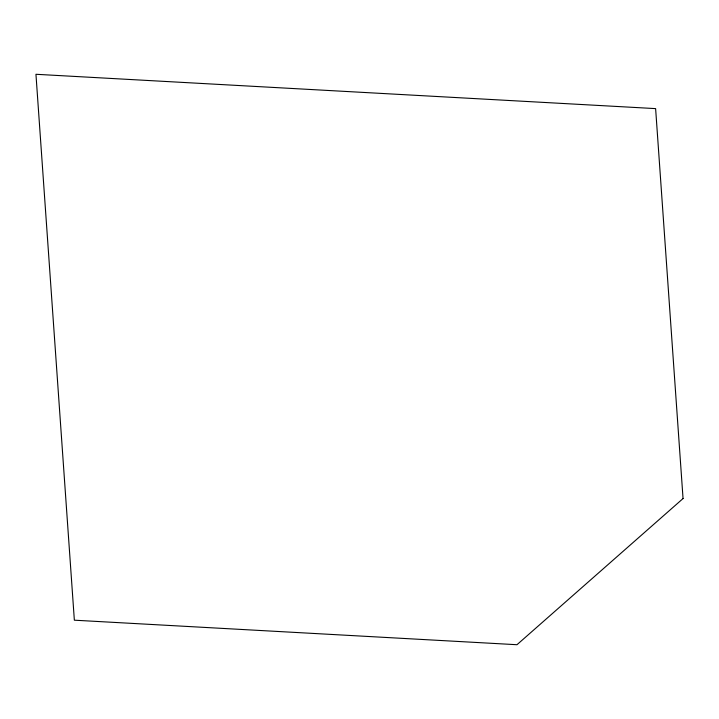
<?xml version="1.0" encoding="UTF-8"?>
<svg xmlns="http://www.w3.org/2000/svg" width="719" height="719" viewBox="0 0 719 719"><rect width="100%" height="100%" fill="white"/><g stroke="black" fill="none" stroke-linecap="round" stroke-linejoin="round"><path stroke-width="1.08" d="M683.05 498.555L516.97 644.718L74.354 620.191L35.95 74.282L655.62 108.614L683.05 498.555"/></g></svg>
